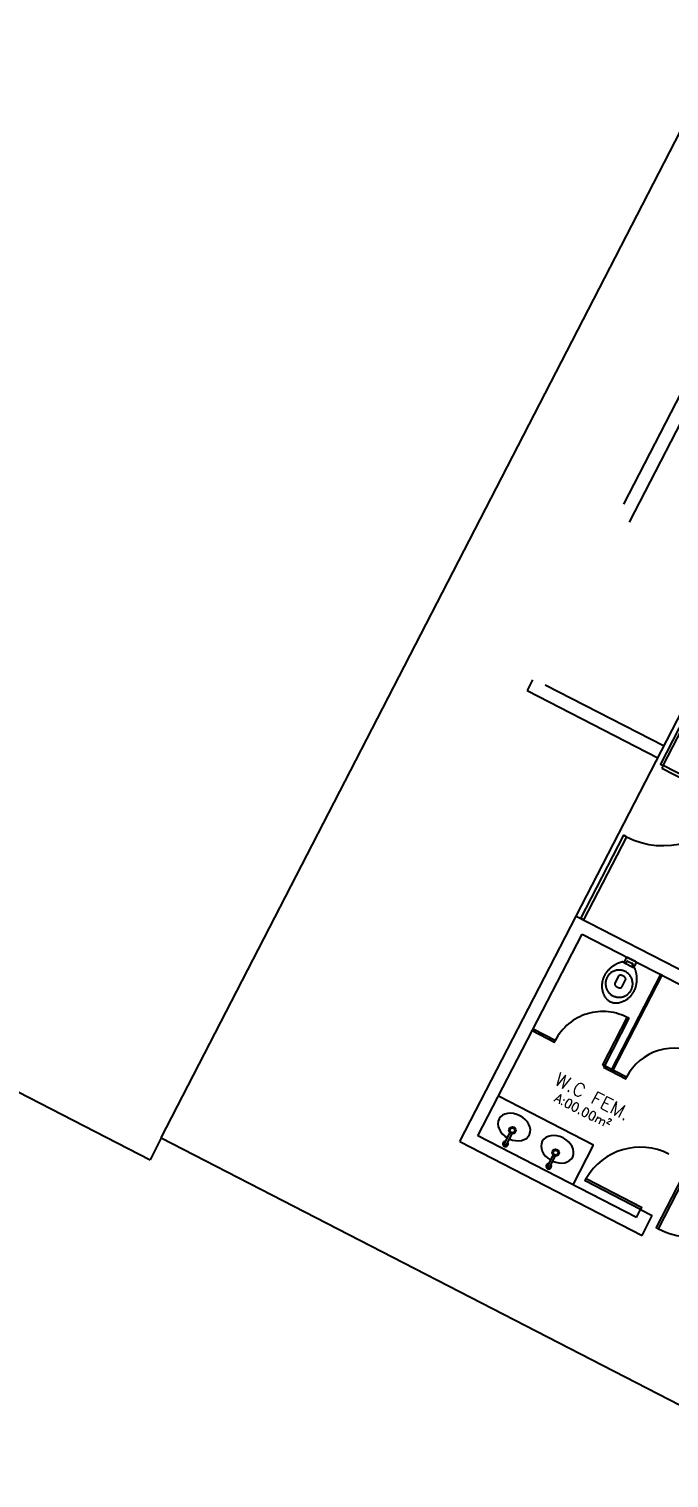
# Model space of a CAD drawing. Header units: millimetres. Extents: x 272118 to 273910, y 9581933 to 9583029.
# Drawn here: x 272792.07 to 272799.25, y 9582578.49 to 9582594.77 of the extents above; entities that cross this region are included whole.
import ezdxf

# ---------------------------------------------------------------- set-up
doc = ezdxf.new("R2010")
doc.units = ezdxf.units.MM
doc.header["$PDMODE"] = 35
doc.linetypes.add('HIDDEN', pattern=[9.525, 6.35, -3.175])
for name, color, linetype in [('ARQ-ALVENARIA', 4, 'Continuous'), ('ARQ-COTAS', 30, 'Continuous'), ('ARQ-ESQ-02', 2, 'Continuous'), ('ARQ-PENA-01', 1, 'Continuous'), ('ARQ-PENA-02', 2, 'Continuous'), ('ARQ-PENA-FINA-CINZA', 8, 'Continuous'), ('ARQ-PROJ-01', 1, 'HIDDEN'), ('ARQ-PÇ-HIDROSSAN', 7, 'Continuous'), ('ARQ-TEXTO2', 2, 'Continuous'), ('ARQ-TEXTO3', 3, 'Continuous')]:
    doc.layers.add(name, color=color, linetype=linetype)
doc.styles.add('ROMANS', font='romans.shx')
doc.styles.add('Romans_Anot', font='romans.shx')
doc.dimstyles.new('Escala 1-100', dxfattribs={"dimscale": 10, "dimtxt": 0.2, "dimasz": 0.15, "dimexe": 0.1, "dimexo": 0.2, "dimgap": 0.15, "dimtad": 1, "dimzin": 4, "dimdsep": 46, "dimtxsty": 'Romans_Anot', "dimblk": 'OBLIQUE', "dimcen": 0.25, "dimclrd": 256, "dimclre": 256, "dimclrt": 2, "dimaunit": 1, "dimadec": 3, "dimazin": 0, "dimtfac": 1, "dimtix": 1, "dimtmove": 2, "dimatfit": 3, "dimfxl": 0, "dimlwd": -1, "dimlwe": -1, "dimarcsym": 0})
doc.dimstyles.new('Escala 1-1000', dxfattribs={"dimscale": 15, "dimtxt": 0.2, "dimasz": 0.15, "dimexe": 0.1, "dimexo": 0.2, "dimgap": 0.15, "dimtad": 1, "dimzin": 4, "dimdsep": 46, "dimtxsty": 'Romans_Anot', "dimblk": 'OBLIQUE', "dimcen": 0.25, "dimse1": 1, "dimse2": 1, "dimsd1": 1, "dimsd2": 1, "dimclrd": 256, "dimclre": 256, "dimclrt": 2, "dimaunit": 1, "dimadec": 3, "dimazin": 0, "dimtfac": 1, "dimtix": 1, "dimtmove": 2, "dimatfit": 3, "dimfxl": 0, "dimlwd": -1, "dimlwe": -1, "dimarcsym": 0})

# ---------------------------------------------------------------- blocks, each defined once
blk = doc.blocks.new('*D46')
at = {"layer": 'Defpoints', "color": 0, "transparency": 16777216}
for p in [(272703.646, 9582583.341), (272792.533, 9582537.527), (272792.533, 9582537.527)]:
    blk.add_point(p, dxfattribs=at)
at = {"layer": 'ARQ-COTAS', "color": 2, "transparency": 16777216, "insert": (272748.58, 9582564.995), "char_height": 3, "attachment_point": 5, "rotation": 332.7327, "style": 'Romans_Anot'}
blk.add_mtext('100.00', dxfattribs=at)
blk = doc.blocks.new('_Oblique')
at = {"color": 0, "linetype": 'ByBlock', "lineweight": -2}
blk.add_line((-0.5, -0.5), (0.5, 0.5), dxfattribs=at)
blk = doc.blocks.new('*D47')
at = {"layer": 'Defpoints', "color": 0, "transparency": 16777216}
for p in [(272867.5, 9582603.709), (272867.5, 9582603.709), (272792.533, 9582537.527)]:
    blk.add_point(p, dxfattribs=at)
at = {"layer": 'ARQ-COTAS', "color": 2, "transparency": 16777216, "insert": (272827.535, 9582573.429), "char_height": 3, "attachment_point": 5, "rotation": 41.4389, "style": 'Romans_Anot'}
blk.add_mtext('100.00', dxfattribs=at)
blk = doc.blocks.new('*D50')
at = {"layer": 'ARQ-COTAS', "transparency": 16777216}
for p, q in [((272764.064, 9582594.951), (272762.474, 9582591.867)), ((272800.976, 9582573.147), (272762.932, 9582592.756)), ((272802.234, 9582575.587), (272800.518, 9582572.258))]:
    blk.add_line(p, q, dxfattribs=at)
at = {"layer": 'Defpoints', "color": 0, "transparency": 16777216}
for p in [(272764.98, 9582596.729), (272762.932, 9582592.756), (272803.15, 9582577.365)]:
    blk.add_point(p, dxfattribs=at)
at = {"layer": 'ARQ-COTAS', "transparency": 16777216, "xscale": 1.5, "yscale": 1.5, "zscale": 1.5}
for p, rotation in [((272762.932, 9582592.756), 152.7326999488848), ((272800.976, 9582573.147), 332.7326999488848)]:
    blk.add_blockref('_Oblique', p, dxfattribs=dict(at, rotation=rotation))
at = {"layer": 'ARQ-COTAS', "color": 2, "transparency": 16777216, "insert": (272783.1, 9582585.174), "char_height": 2, "attachment_point": 5, "rotation": 332.7327, "style": 'Romans_Anot'}
blk.add_mtext('42.80', dxfattribs=at)

msp = doc.modelspace()

# ---------------------------------------------------------------- linework, layer by layer
at = {"color": 8}
for p, q in [((272797.404, 9582582.251), (272797.46, 9582582.359)), ((272797.48, 9582582.348), (272797.425, 9582582.24)), ((272797.46, 9582582.359), (272797.461, 9582582.36)), ((272797.461, 9582582.361), (272797.462, 9582582.362)), ((272797.481, 9582582.35), (272797.48, 9582582.348)), ((272797.482, 9582582.351), (272797.481, 9582582.35)), ((272797.89, 9582582), (272797.946, 9582582.108)), ((272797.966, 9582582.098), (272797.91, 9582581.99)), ((272797.946, 9582582.108), (272797.946, 9582582.11)), ((272797.947, 9582582.11), (272797.947, 9582582.112)), ((272797.966, 9582582.099), (272797.966, 9582582.098)), ((272797.967, 9582582.101), (272797.967, 9582582.1))]:
    msp.add_line(p, q, dxfattribs=at)
for points in [[(272797.475, 9582582.363, 0), (272797.474, 9582582.364, 0), (272797.472, 9582582.365, 0), (272797.47, 9582582.365, 0), (272797.468, 9582582.364, 0), (272797.466, 9582582.364, 0), (272797.464, 9582582.363, 0), (272797.463, 9582582.362, 0), (272797.461, 9582582.36, 0), (272797.46, 9582582.359, 0)], [(272797.461, 9582582.36, 0), (272797.462, 9582582.362, 0), (272797.463, 9582582.363, 0), (272797.465, 9582582.364, 0), (272797.467, 9582582.365, 0), (272797.468, 9582582.366, 0), (272797.47, 9582582.366, 0), (272797.472, 9582582.366, 0), (272797.474, 9582582.366, 0), (272797.476, 9582582.365, 0), (272797.478, 9582582.364, 0), (272797.479, 9582582.362, 0), (272797.48, 9582582.361, 0), (272797.481, 9582582.359, 0), (272797.482, 9582582.357, 0), (272797.482, 9582582.355, 0), (272797.482, 9582582.353, 0), (272797.482, 9582582.351, 0), (272797.481, 9582582.35, 0)], [(272797.462, 9582582.362, 0), (272797.463, 9582582.363, 0), (272797.464, 9582582.365, 0), (272797.466, 9582582.366, 0), (272797.467, 9582582.367, 0), (272797.469, 9582582.368, 0), (272797.471, 9582582.368, 0), (272797.473, 9582582.368, 0), (272797.475, 9582582.367, 0), (272797.477, 9582582.367, 0), (272797.479, 9582582.366, 0), (272797.48, 9582582.364, 0), (272797.481, 9582582.363, 0), (272797.482, 9582582.361, 0), (272797.483, 9582582.359, 0), (272797.483, 9582582.357, 0), (272797.483, 9582582.355, 0), (272797.483, 9582582.353, 0), (272797.482, 9582582.351, 0)], [(272797.476, 9582582.365, 0), (272797.474, 9582582.366, 0), (272797.472, 9582582.366, 0), (272797.47, 9582582.366, 0), (272797.468, 9582582.366, 0), (272797.467, 9582582.365, 0), (272797.465, 9582582.364, 0), (272797.463, 9582582.363, 0), (272797.462, 9582582.362, 0)], [(272797.48, 9582582.348, 0), (272797.481, 9582582.35, 0), (272797.482, 9582582.352, 0), (272797.482, 9582582.354, 0), (272797.481, 9582582.356, 0), (272797.481, 9582582.358, 0), (272797.48, 9582582.36, 0), (272797.479, 9582582.361, 0), (272797.477, 9582582.362, 0), (272797.475, 9582582.363, 0)], [(272797.482, 9582582.352, 0), (272797.482, 9582582.354, 0), (272797.482, 9582582.356, 0), (272797.482, 9582582.358, 0), (272797.481, 9582582.36, 0), (272797.48, 9582582.361, 0), (272797.479, 9582582.363, 0), (272797.477, 9582582.364, 0), (272797.476, 9582582.365, 0)], [(272797.48, 9582582.348, 0), (272797.48, 9582582.348, 0)], [(272797.946, 9582582.11, 0), (272797.947, 9582582.111, 0), (272797.949, 9582582.113, 0), (272797.95, 9582582.114, 0), (272797.952, 9582582.115, 0), (272797.954, 9582582.116, 0), (272797.956, 9582582.116, 0), (272797.958, 9582582.116, 0), (272797.96, 9582582.115, 0), (272797.962, 9582582.115, 0), (272797.963, 9582582.114, 0), (272797.965, 9582582.112, 0), (272797.966, 9582582.111, 0), (272797.967, 9582582.109, 0), (272797.967, 9582582.107, 0), (272797.968, 9582582.105, 0), (272797.968, 9582582.103, 0), (272797.967, 9582582.101, 0), (272797.966, 9582582.099, 0)], [(272797.961, 9582582.113, 0), (272797.959, 9582582.114, 0), (272797.957, 9582582.114, 0), (272797.955, 9582582.115, 0), (272797.953, 9582582.114, 0), (272797.951, 9582582.114, 0), (272797.95, 9582582.113, 0), (272797.948, 9582582.112, 0), (272797.947, 9582582.11, 0), (272797.946, 9582582.108, 0)], [(272797.947, 9582582.112, 0), (272797.948, 9582582.113, 0), (272797.95, 9582582.115, 0), (272797.951, 9582582.116, 0), (272797.953, 9582582.117, 0), (272797.955, 9582582.117, 0), (272797.957, 9582582.118, 0), (272797.959, 9582582.118, 0), (272797.961, 9582582.117, 0), (272797.962, 9582582.116, 0), (272797.964, 9582582.115, 0), (272797.966, 9582582.114, 0), (272797.967, 9582582.112, 0), (272797.968, 9582582.111, 0), (272797.968, 9582582.109, 0), (272797.969, 9582582.107, 0), (272797.968, 9582582.105, 0), (272797.968, 9582582.103, 0), (272797.967, 9582582.101, 0)], [(272797.962, 9582582.115, 0), (272797.96, 9582582.115, 0), (272797.958, 9582582.116, 0), (272797.956, 9582582.116, 0), (272797.954, 9582582.116, 0), (272797.952, 9582582.115, 0), (272797.95, 9582582.114, 0), (272797.949, 9582582.113, 0), (272797.948, 9582582.112, 0)], [(272797.966, 9582582.098, 0), (272797.967, 9582582.1, 0), (272797.967, 9582582.102, 0), (272797.967, 9582582.104, 0), (272797.967, 9582582.106, 0), (272797.966, 9582582.108, 0), (272797.965, 9582582.109, 0), (272797.964, 9582582.111, 0), (272797.962, 9582582.112, 0), (272797.961, 9582582.113, 0)], [(272797.967, 9582582.102, 0), (272797.968, 9582582.104, 0), (272797.968, 9582582.106, 0), (272797.967, 9582582.108, 0), (272797.967, 9582582.109, 0), (272797.966, 9582582.111, 0), (272797.964, 9582582.113, 0), (272797.963, 9582582.114, 0), (272797.962, 9582582.115, 0)], [(272797.966, 9582582.098, 0), (272797.966, 9582582.098, 0)]]:
    msp.add_polyline3d(points, dxfattribs=at)
for centre, radius, start, end in [((272797.415, 9582582.245), 0.0297, 85.421, 332.7327), ((272797.415, 9582582.245), 0.0286, 86.3401, 39.5048), ((272797.415, 9582582.245), 0.0114, 152.7327, 332.7327), ((272797.415, 9582582.245), 0.0297, 332.7327, 40.4098), ((272797.9, 9582581.995), 0.0297, 85.421, 332.7327), ((272797.9, 9582581.995), 0.0286, 86.3401, 39.5048), ((272797.9, 9582581.995), 0.0114, 152.7327, 332.7327), ((272797.9, 9582581.995), 0.0297, 332.7327, 40.4098)]:
    msp.add_arc(centre, radius, start, end, dxfattribs=at)
at = {"layer": 'ARQ-ALVENARIA', "color": 8}
for p, q in [((272796.904, 9582582.272), (272798.21, 9582584.805)), ((272798.21, 9582584.805), (272802.654, 9582582.514)), ((272797.106, 9582582.336), (272798.274, 9582584.603)), ((272798.274, 9582584.603), (272800.052, 9582583.687)), ((272798.884, 9582581.42), (272797.106, 9582582.336)), ((272796.904, 9582582.272), (272798.949, 9582581.218)), ((272798.884, 9582581.42), (272798.93, 9582581.509)), ((272798.93, 9582581.509), (272799.063, 9582581.44)), ((272798.949, 9582581.218), (272799.063, 9582581.44))]:
    msp.add_line(p, q, dxfattribs=at)
at = {"layer": 'ARQ-ESQ-02', "color": 8}
for points in [[(272799.185, 9582586.496), (272799.666, 9582587.429), (272799.635, 9582587.445), (272799.154, 9582586.512)], [(272799.169, 9582586.465), (272799.969, 9582586.053), (272799.985, 9582586.084), (272799.185, 9582586.496)], [(272798.773, 9582585.696), (272798.292, 9582584.763), (272798.261, 9582584.779), (272798.742, 9582585.712)], [(272799.518, 9582582.106), (272799.106, 9582581.306), (272799.133, 9582581.292), (272799.545, 9582582.092)], [(272798.93, 9582581.509), (272798.308, 9582581.83), (272798.321, 9582581.856), (272798.943, 9582581.536)]]:
    msp.add_lwpolyline(points, close=True, dxfattribs=at)
at = {"layer": 'ARQ-PENA-01', "color": 8}
msp.add_line((272764.98, 9582596.729), (272793.424, 9582582.068), dxfattribs=at)
for points in [[(272798.605, 9582583.083), (272798.622, 9582583.074), (272799.172, 9582584.14), (272799.154, 9582584.149)], [(272798.525, 9582583.124), (272798.507, 9582583.133), (272798.782, 9582583.666), (272798.8, 9582583.657)], [(272797.716, 9582583.519), (272797.964, 9582583.39), (272797.974, 9582583.408), (272797.725, 9582583.536)], [(272798.515, 9582583.106), (272798.764, 9582582.978), (272798.774, 9582582.996), (272798.525, 9582583.124)]]:
    msp.add_lwpolyline(points, close=True, dxfattribs=at)
for centre, radius, start, end in [((272799.186, 9582586.497), 0.901, 242.7327, 330.4606), ((272799.307, 9582582.721), 0.6, 60.8225, 152.7327)]:
    msp.add_arc(centre, radius, start, end, dxfattribs=at)
at = {"layer": 'ARQ-PENA-02', "color": 8}
for q in [(272802.461, 9582599.602), (272803.15, 9582577.365)]:
    msp.add_line((272793.55, 9582582.313), q, dxfattribs=at)
at = {"layer": 'ARQ-PENA-FINA-CINZA', "color": 8}
msp.add_line((272798.21, 9582584.805), (272799.584, 9582587.472), dxfattribs=at)
at = {"layer": 'ARQ-PROJ-01', "color": 8, "ltscale": 0.7}
for p, q in [((272800.775, 9582593.383), (272797.659, 9582587.339)), ((272800.839, 9582593.181), (272797.862, 9582587.403)), ((272797.659, 9582587.339), (272799.126, 9582586.583)), ((272797.862, 9582587.403), (272799.195, 9582586.716)), ((272798.742, 9582584.283), (272798.853, 9582584.226))]:
    msp.add_line(p, q, dxfattribs=at)
at = {"layer": 'ARQ-PROJ-01', "color": 8, "ltscale": 1.5}
msp.add_line((272793.55, 9582582.313), (272793.424, 9582582.068), dxfattribs=at)
at = {"layer": 'ARQ-PROJ-01', "color": 8, "ltscale": 0.7}
for points in [[(272798.724, 9582584.289, 0.059368), (272798.653, 9582584.262, 0.082654), (272798.566, 9582584.194, 0.104255), (272798.513, 9582584.109, 0.107708), (272798.497, 9582584.004, 0.088187), (272798.521, 9582583.913, 0.163426), (272798.587, 9582583.846, 0.163426), (272798.681, 9582583.831, 0.088187), (272798.769, 9582583.865, 0.107708), (272798.845, 9582583.938, 0.104255), (272798.883, 9582584.031, 0.082654), (272798.888, 9582584.141, 0.059368), (272798.869, 9582584.214, 0.207706), (272798.864, 9582584.22), (272798.86, 9582584.223), (272798.853, 9582584.226), (272798.88, 9582584.277, 0.402093), (272798.876, 9582584.293), (272798.876, 9582584.293), (272798.784, 9582584.34, 0.402093), (272798.769, 9582584.335), (272798.742, 9582584.283), (272798.736, 9582584.286), (272798.732, 9582584.289, 0.207706)], [(272798.76, 9582584.182, -0.268395), (272798.843, 9582584.051, -0.179674), (272798.813, 9582583.954, -0.170707), (272798.726, 9582583.897, -0.179561), (272798.62, 9582583.91, -0.179561), (272798.548, 9582583.989, -0.170707), (272798.545, 9582584.093, -0.179674), (272798.606, 9582584.173, -0.268395)], [(272798.646, 9582584.026, 0.183333), (272798.7, 9582583.998, 0.302776), (272798.723, 9582584.012), (272798.767, 9582584.097, 0.370787), (272798.688, 9582584.138), (272798.644, 9582584.053, 0.302776)]]:
    msp.add_lwpolyline(points, format="xyb", close=True, dxfattribs=at)
msp.add_lwpolyline([(272798.759, 9582584.274, 0.380199), (272798.77, 9582584.278), (272798.775, 9582584.288, 0.087349), (272798.776, 9582584.292, -0.172037), (272798.78, 9582584.3, -0.102747), (272798.782, 9582584.301, -0.167994), (272798.786, 9582584.3), (272798.842, 9582584.271), (272798.842, 9582584.271, -0.167994), (272798.845, 9582584.268, -0.102747), (272798.845, 9582584.266, -0.172037), (272798.841, 9582584.258, 0.087349), (272798.839, 9582584.255), (272798.834, 9582584.245, 0.380199), (272798.837, 9582584.234)], format="xyb", dxfattribs=at)
for centre, radius, start, end in [((272798.507, 9582583.133), 0.6, 60.8225, 152.7327), ((272798.929, 9582581.508), 0.701, 62.7327, 150.2238), ((272799.532, 9582582.066), 0.871, 242.7327, 334.6747)]:
    msp.add_arc(centre, radius, start, end, dxfattribs=at)
at = {"layer": 'ARQ-PÇ-HIDROSSAN', "color": 8, "ltscale": 0.03}
for p, q in [((272798.402, 9582582.231), (272797.335, 9582582.781)), ((272798.173, 9582581.787), (272798.402, 9582582.231))]:
    msp.add_line(p, q, dxfattribs=at)
for centre, radius in [((272797.492, 9582582.398), 0.0384), ((272797.492, 9582582.398), 0.0274), ((272797.978, 9582582.147), 0.0384), ((272797.978, 9582582.147), 0.0274)]:
    msp.add_circle(centre, radius, dxfattribs=at)
for centre in [(272797.512, 9582582.435), (272797.997, 9582582.185)]:
    msp.add_ellipse(centre, major_axis=(0.171, -0.088), ratio=0.742857, start_param=4.775358, end_param=10.940424, dxfattribs=at)

# ---------------------------------------------------------------- texts
at = {"layer": 'ARQ-TEXTO2', "color": 8, "insert": (272798.04, 9582582.798), "char_height": 0.1, "width": 0.65338, "attachment_point": 1, "rotation": 332.7327, "style": 'ROMANS'}
msp.add_mtext('\\pi-0.04474;A:00.00m²', dxfattribs=at)
at = {"layer": 'ARQ-TEXTO3', "color": 8, "insert": (272798.393, 9582582.777), "char_height": 0.15, "width": 1.12177, "attachment_point": 5, "rotation": 332.7327, "style": 'ROMANS'}
msp.add_mtext('W.C FEM.', dxfattribs=at)

# ---------------------------------------------------------------- dimensions: what is measured, and where the dimension line sits
at = {"layer": 'ARQ-COTAS'}
dim = msp.add_aligned_dim(p1=(272792.533, 9582537.527), p2=(272867.5, 9582603.709), distance=0, dimstyle='Escala 1-1000', dxfattribs=at)
dim.commit()
dim.dimension.update_dxf_attribs({"geometry": '*D47', "text_midpoint": (272827.535, 9582573.429)})
dim = msp.add_linear_dim(base=(272762.932, 9582592.756), p1=(272803.15, 9582577.365), p2=(272764.98, 9582596.729), angle=152.7327, dimstyle='Escala 1-100', dxfattribs=at)
dim.commit()
dim.dimension.update_dxf_attribs({"geometry": '*D50', "text_midpoint": (272783.1, 9582585.174)})
dim = msp.add_linear_dim(base=(272792.533, 9582537.527), p1=(272703.646, 9582583.341), p2=(272792.533, 9582537.527), angle=332.7327, dimstyle='Escala 1-1000', dxfattribs=at)
dim.commit()
dim.dimension.update_dxf_attribs({"geometry": '*D46', "text_midpoint": (272748.58, 9582564.995), "dimtype": 161})

doc.saveas('drawing.dxf')
